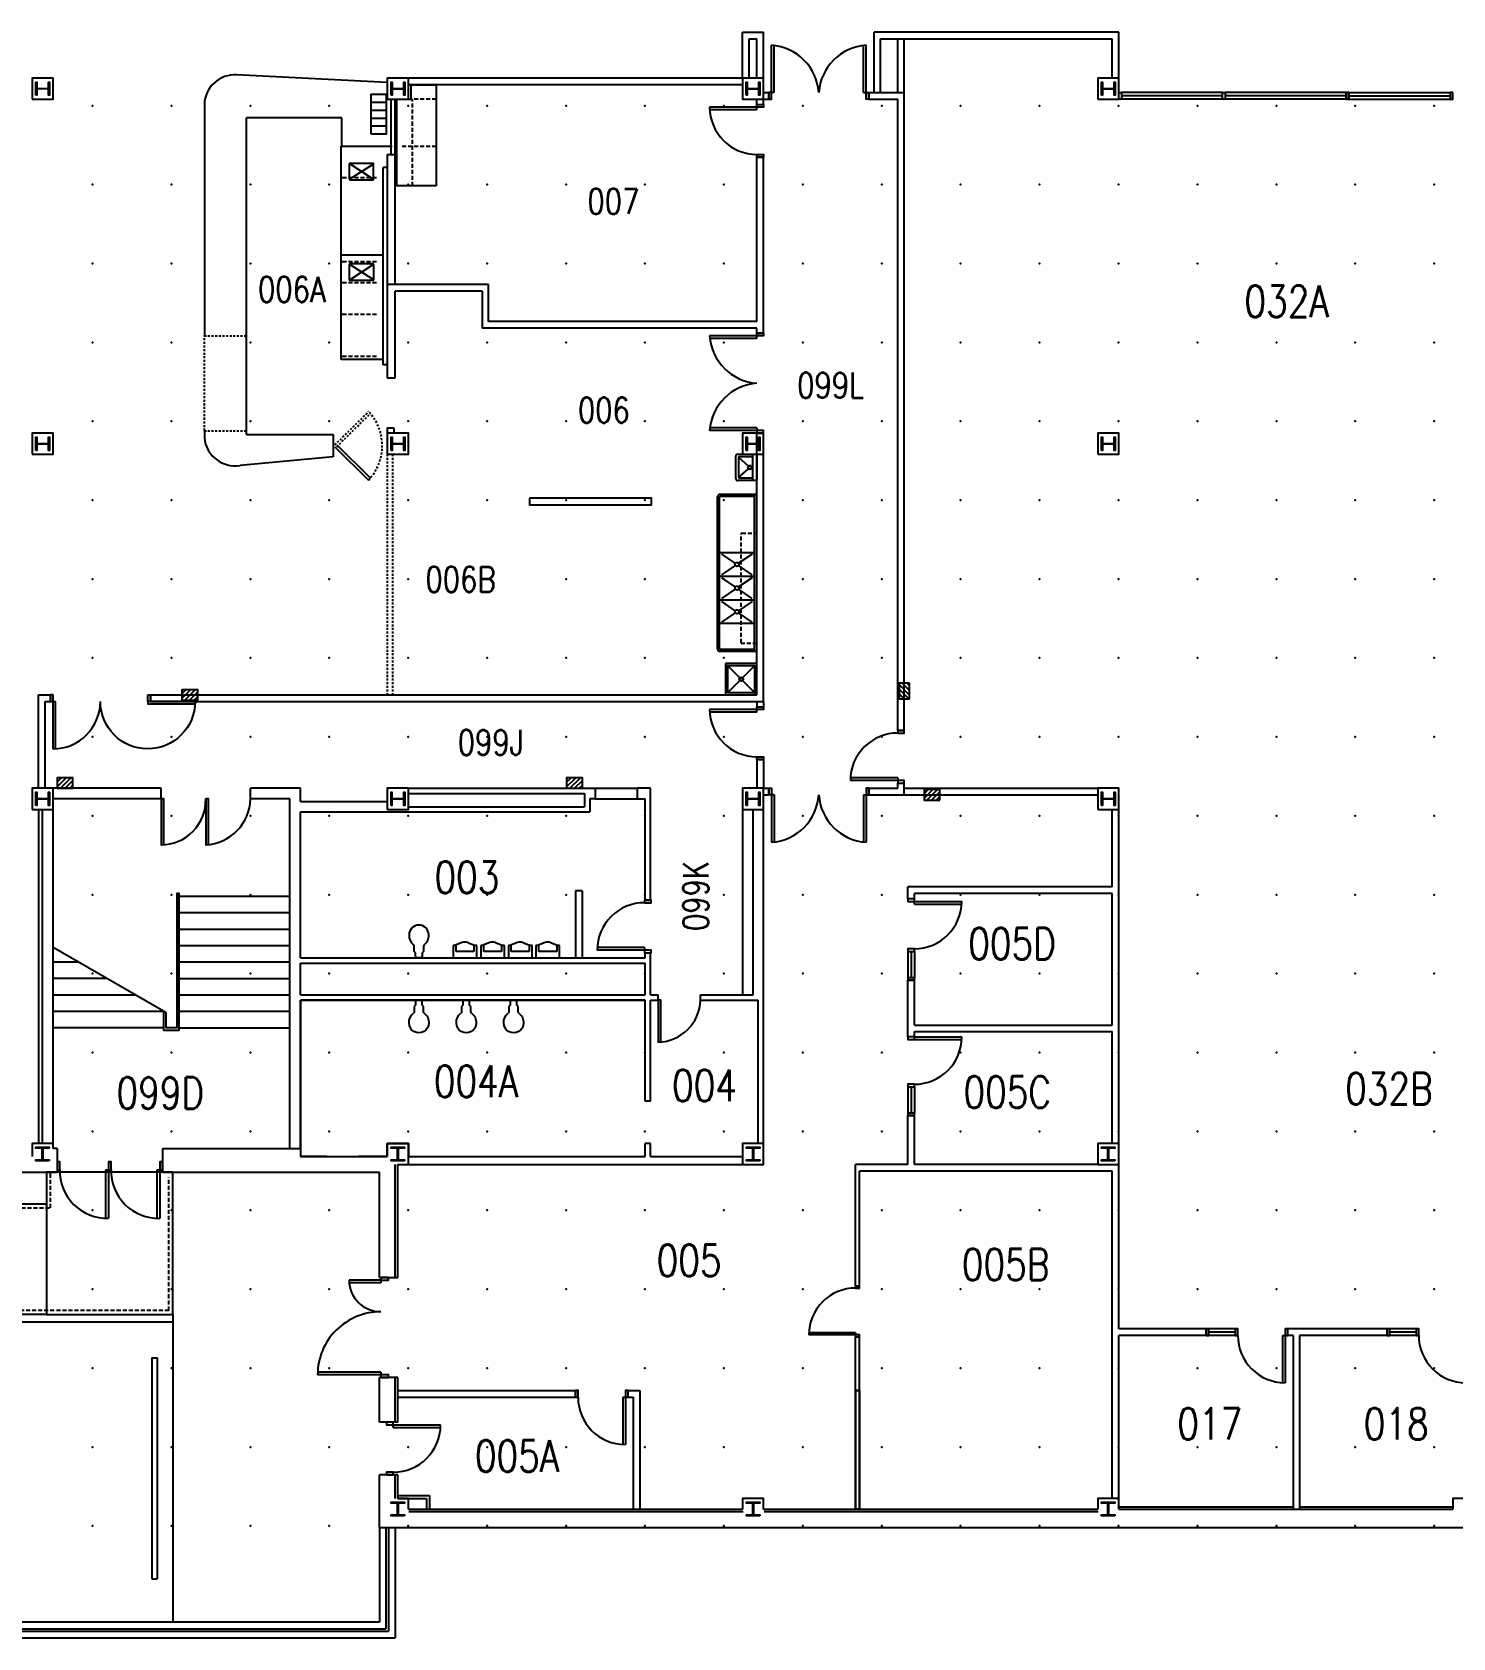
# Model space of a CAD drawing. Header units: millimetres. Extents: x 15 to 310, y 29 to 228.
# Drawn here: x 62.4 to 150.7, y 29 to 128.9 of the extents above; entities that cross this region are included whole.
import ezdxf

# ---------------------------------------------------------------- set-up
doc = ezdxf.new("R2010")
doc.units = ezdxf.units.MM
for name, pattern in [('DASHED2', [0.375, 0.25, -0.125]), ('HIDDEN', [0.375, 0.25, -0.125]), ('Hidden2', [0.1875, 0.125, -0.0625]), ('x-floor0$0$DASHED2', [0.375, 0.25, -0.125])]:
    doc.linetypes.add(name, pattern=pattern)
for name, color, linetype in [('A-DOOR', 2, 'Continuous'), ('A-FLOR-IDEN', 202, 'Continuous'), ('A-FLOR-OVHD', 7, 'Hidden2'), ('A-FLOR-STRS', 1, 'Continuous'), ('A-FLOR-SYMB', 1, 'Continuous'), ('A-GLAZ', 5, 'Continuous'), ('A-WALL', 7, 'Continuous'), ('L-WALK', 3, 'Continuous')]:
    doc.layers.add(name, color=color, linetype=linetype)
doc.styles.add('RomanS', font='romans.shx', dxfattribs={"width": 0.8})

# ---------------------------------------------------------------- blocks, each defined once
blk = doc.blocks.new('x-floor0$0$TOILET')
at = {"color": 0, "linetype": 'ByBlock'}
for p, q in [((-3.5, 5), (-3.5, 9)), ((-2.5, 4), (-3.5, 5)), ((-2.5, 1), (-2.5, 4)), ((-1.5, 0), (-2.5, 1)), ((1.5, 0), (-1.5, 0)), ((2.5, 1), (1.5, 0)), ((3.5, 5), (2.5, 4)), ((2.5, 4), (2.5, 1)), ((3.5, 9), (3.5, 5))]:
    blk.add_line(p, q, dxfattribs=at)
for centre, radius, start, end in [((-0.811718, 16.750209), 8.289629, 84.380613, 84.380613), ((0, 17.5), 7.5, 0, 180), ((1.579549, 17.170456), 9.085528, 177.921353, 232.112434), ((-0.811718, 16.750209), 8.289629, 305.482222, 5.189457), ((-4.75, 9), 1.25, 0, 53.130102), ((4.75, 9), 1.25, 126.869898, 180)]:
    blk.add_arc(centre, radius, start, end, dxfattribs=at)
blk = doc.blocks.new('*U5')
blk.add_point((0, 0))
blk = doc.blocks.new('*U6')
at = {"color": 0, "linetype": 'ByBlock', "lineweight": -2, "transparency": 16777216}
for p in [(44.154, 88.308), (49.06, 88.308), (53.966, 88.308), (58.872, 88.308), (63.778, 88.308), (68.684, 88.308), (73.59, 88.308), (78.496, 88.308), (83.402, 88.308), (88.308, 88.308), (93.214, 88.308), (98.12, 88.308), (103.026, 88.308), (107.932, 88.308), (112.838, 88.308), (117.744, 88.308), (122.65, 88.308), (127.556, 88.308), (44.154, 83.402), (49.06, 83.402), (53.966, 83.402), (58.872, 83.402), (63.778, 83.402), (68.684, 83.402), (73.59, 83.402), (78.496, 83.402), (83.402, 83.402), (88.308, 83.402), (93.214, 83.402), (98.12, 83.402), (103.026, 83.402), (107.932, 83.402), (112.838, 83.402), (117.744, 83.402), (122.65, 83.402), (127.556, 83.402), (44.154, 78.496), (49.06, 78.496), (53.966, 78.496), (58.872, 78.496), (63.778, 78.496), (68.684, 78.496), (73.59, 78.496), (78.496, 78.496), (83.402, 78.496), (88.308, 78.496), (93.214, 78.496), (98.12, 78.496), (103.026, 78.496), (107.932, 78.496), (112.838, 78.496), (117.744, 78.496), (122.65, 78.496), (127.556, 78.496), (44.154, 73.59), (49.06, 73.59), (53.966, 73.59), (58.872, 73.59), (63.778, 73.59), (68.684, 73.59), (73.59, 73.59), (78.496, 73.59), (83.402, 73.59), (88.308, 73.59), (93.214, 73.59), (98.12, 73.59), (103.026, 73.59), (107.932, 73.59), (112.838, 73.59), (117.744, 73.59), (122.65, 73.59), (127.556, 73.59), (44.154, 68.684), (49.06, 68.684), (53.966, 68.684), (58.872, 68.684), (63.778, 68.684), (68.684, 68.684), (73.59, 68.684), (78.496, 68.684), (83.402, 68.684), (88.308, 68.684), (93.214, 68.684), (98.12, 68.684), (103.026, 68.684), (107.932, 68.684), (112.838, 68.684), (117.744, 68.684), (122.65, 68.684), (127.556, 68.684), (44.154, 63.778), (49.06, 63.778), (53.966, 63.778), (58.872, 63.778), (63.778, 63.778), (68.684, 63.778), (73.59, 63.778), (78.496, 63.778), (83.402, 63.778), (88.308, 63.778), (93.214, 63.778), (98.12, 63.778), (103.026, 63.778), (107.932, 63.778), (112.838, 63.778), (117.744, 63.778), (122.65, 63.778), (127.556, 63.778), (44.154, 58.872), (49.06, 58.872), (53.966, 58.872), (58.872, 58.872), (63.778, 58.872), (68.684, 58.872), (73.59, 58.872), (78.496, 58.872), (83.402, 58.872), (88.308, 58.872), (93.214, 58.872), (98.12, 58.872), (103.026, 58.872), (107.932, 58.872), (112.838, 58.872), (117.744, 58.872), (122.65, 58.872), (127.556, 58.872), (44.154, 53.966), (49.06, 53.966), (53.966, 53.966), (58.872, 53.966), (63.778, 53.966), (68.684, 53.966), (73.59, 53.966), (78.496, 53.966), (83.402, 53.966), (88.308, 53.966), (93.214, 53.966), (98.12, 53.966), (103.026, 53.966), (107.932, 53.966), (112.838, 53.966), (117.744, 53.966), (122.65, 53.966), (127.556, 53.966), (44.154, 49.06), (49.06, 49.06), (53.966, 49.06), (58.872, 49.06), (63.778, 49.06), (68.684, 49.06), (73.59, 49.06), (78.496, 49.06), (83.402, 49.06), (88.308, 49.06), (93.214, 49.06), (98.12, 49.06), (103.026, 49.06), (107.932, 49.06), (112.838, 49.06), (117.744, 49.06), (122.65, 49.06), (127.556, 49.06), (44.154, 44.154), (49.06, 44.154), (53.966, 44.154), (58.872, 44.154), (63.778, 44.154), (68.684, 44.154), (73.59, 44.154), (78.496, 44.154), (83.402, 44.154), (88.308, 44.154), (93.214, 44.154), (98.12, 44.154), (103.026, 44.154), (107.932, 44.154), (112.838, 44.154), (117.744, 44.154), (122.65, 44.154), (127.556, 44.154), (44.154, 39.248), (49.06, 39.248), (53.966, 39.248), (58.872, 39.248), (63.778, 39.248), (68.684, 39.248), (73.59, 39.248), (78.496, 39.248), (83.402, 39.248), (88.308, 39.248), (93.214, 39.248), (98.12, 39.248), (103.026, 39.248), (107.932, 39.248), (112.838, 39.248), (117.744, 39.248), (122.65, 39.248), (127.556, 39.248), (44.154, 34.342), (49.06, 34.342), (53.966, 34.342), (58.872, 34.342), (63.778, 34.342), (68.684, 34.342), (73.59, 34.342), (78.496, 34.342), (83.402, 34.342), (88.308, 34.342), (93.214, 34.342), (98.12, 34.342), (103.026, 34.342), (107.932, 34.342), (112.838, 34.342), (117.744, 34.342), (122.65, 34.342), (127.556, 34.342), (44.154, 29.436), (49.06, 29.436), (53.966, 29.436), (58.872, 29.436), (63.778, 29.436), (68.684, 29.436), (73.59, 29.436), (78.496, 29.436), (83.402, 29.436), (88.308, 29.436), (93.214, 29.436), (98.12, 29.436), (103.026, 29.436), (107.932, 29.436), (112.838, 29.436), (117.744, 29.436), (122.65, 29.436), (127.556, 29.436), (44.154, 24.53), (49.06, 24.53), (53.966, 24.53), (58.872, 24.53), (63.778, 24.53), (68.684, 24.53), (73.59, 24.53), (78.496, 24.53), (83.402, 24.53), (88.308, 24.53), (93.214, 24.53), (98.12, 24.53), (103.026, 24.53), (107.932, 24.53), (112.838, 24.53), (117.744, 24.53), (122.65, 24.53), (127.556, 24.53), (44.154, 19.624), (49.06, 19.624), (53.966, 19.624), (58.872, 19.624), (63.778, 19.624), (68.684, 19.624), (73.59, 19.624), (78.496, 19.624), (83.402, 19.624), (88.308, 19.624), (93.214, 19.624), (98.12, 19.624), (103.026, 19.624), (107.932, 19.624), (112.838, 19.624), (117.744, 19.624), (122.65, 19.624), (127.556, 19.624), (44.154, 14.718), (49.06, 14.718), (53.966, 14.718), (58.872, 14.718), (63.778, 14.718), (68.684, 14.718), (73.59, 14.718), (78.496, 14.718), (83.402, 14.718), (88.308, 14.718), (93.214, 14.718), (98.12, 14.718), (103.026, 14.718), (107.932, 14.718), (112.838, 14.718), (117.744, 14.718), (122.65, 14.718), (127.556, 14.718), (44.154, 9.812), (49.06, 9.812), (53.966, 9.812), (58.872, 9.812), (63.778, 9.812), (68.684, 9.812), (73.59, 9.812), (78.496, 9.812), (83.402, 9.812), (88.308, 9.812), (93.214, 9.812), (98.12, 9.812), (103.026, 9.812), (107.932, 9.812), (112.838, 9.812), (117.744, 9.812), (122.65, 9.812), (127.556, 9.812), (44.154, 4.906), (49.06, 4.906), (53.966, 4.906), (58.872, 4.906), (63.778, 4.906), (68.684, 4.906), (73.59, 4.906), (78.496, 4.906), (83.402, 4.906), (88.308, 4.906), (93.214, 4.906), (98.12, 4.906), (103.026, 4.906), (107.932, 4.906), (112.838, 4.906), (117.744, 4.906), (122.65, 4.906), (127.556, 4.906), (44.154, 0), (49.06, 0), (53.966, 0), (58.872, 0), (63.778, 0), (68.684, 0), (73.59, 0), (78.496, 0), (83.402, 0), (88.308, 0), (93.214, 0), (98.12, 0), (103.026, 0), (107.932, 0), (112.838, 0), (117.744, 0), (122.65, 0), (127.556, 0)]:
    blk.add_blockref('*U5', p, dxfattribs=at)

msp = doc.modelspace()

# ---------------------------------------------------------------- hatches: boundary and pattern name
at = {"layer": 'A-WALL'}
h = msp.add_hatch(dxfattribs=at)
h.set_pattern_fill('ANSI31', color=256, scale=1.63548, style=0)
h.set_pattern_definition([(45, (-197.06706, 63.52787), (-0.14455737, 0.14455737), [])])
h.paths.add_polyline_path([(72.706, 87.325), (72.706, 87.979), (71.725, 87.979), (71.725, 87.325)])
h = msp.add_hatch(dxfattribs=at)
h.set_pattern_fill('ANSI31', color=256, scale=1.63548, angle=-90, style=0)
h.set_pattern_definition([(315, (93.96763, 355.22608), (0.14455737, 0.14455737), [])])
h.paths.add_polyline_path([(116.956, 88.388), (116.302, 88.388), (116.302, 87.407), (116.956, 87.407)])
h = msp.add_hatch(dxfattribs=at)
h.set_pattern_fill('ANSI31', color=256, scale=1.63548, style=0)
h.set_pattern_definition([(45, (-204.8271, 69.00673), (-0.14455737, 0.14455737), [])])
h.paths.add_polyline_path([(64.946, 81.846), (64.946, 82.5), (63.965, 82.5), (63.965, 81.846)])
h = msp.add_hatch(dxfattribs=at)
h.set_pattern_fill('ANSI31', color=256, scale=1.63548, style=0)
h.set_pattern_definition([(45, (-173.15713, 69.00673), (-0.14455737, 0.14455737), [])])
h.paths.add_polyline_path([(96.616, 81.846), (96.616, 82.5), (95.635, 82.5), (95.635, 81.846)])
h = msp.add_hatch(dxfattribs=at)
h.set_pattern_fill('ANSI31', color=256, scale=1.63548, style=0)
h.set_pattern_definition([(45, (-150.9363, 69.7427), (-0.14455737, 0.14455737), [])])
h.paths.add_polyline_path([(118.837, 81.11), (118.837, 81.764), (117.855, 81.764), (117.855, 81.11)])

# ---------------------------------------------------------------- linework, layer by layer
at = {"layer": 'A-DOOR'}
for p, q in [((108.369, 125.104), (108.369, 128.047)), ((108.533, 125.104), (108.533, 128.047)), ((114.094, 125.104), (114.094, 128.047)), ((114.257, 125.104), (114.257, 128.047)), ((108.533, 125.104), (108.369, 125.104)), ((114.094, 125.104), (114.257, 125.104)), ((107.47, 124.205), (104.527, 124.205)), ((107.47, 124.205), (104.527, 124.205)), ((107.47, 124.041), (104.527, 124.041)), ((107.47, 124.041), (104.527, 124.041)), ((107.47, 124.041), (107.47, 124.205)), ((107.47, 124.041), (107.47, 124.205)), ((107.47, 109.976), (104.527, 109.976)), ((107.47, 109.976), (104.527, 109.976)), ((107.47, 109.813), (107.47, 109.976)), ((107.47, 109.813), (107.47, 109.976)), ((107.47, 109.813), (104.527, 109.813)), ((107.47, 109.813), (104.527, 109.813)), ((107.47, 104.252), (104.527, 104.252)), ((107.47, 104.252), (104.527, 104.252)), ((107.47, 104.089), (104.527, 104.089)), ((107.47, 104.089), (104.527, 104.089)), ((107.47, 104.252), (107.47, 104.089)), ((107.47, 104.252), (107.47, 104.089)), ((107.47, 86.752), (104.527, 86.752)), ((107.47, 86.589), (104.527, 86.589)), ((107.47, 86.589), (107.47, 86.752)), ((116.22, 82.501), (113.278, 82.501)), ((116.22, 82.337), (113.278, 82.337)), ((116.22, 82.501), (116.22, 82.337)), ((108.37, 81.437), (108.37, 78.495)), ((108.533, 81.437), (108.37, 81.437)), ((108.533, 81.437), (108.533, 78.495)), ((114.094, 81.437), (114.094, 78.495)), ((114.094, 81.437), (114.257, 81.437)), ((114.257, 81.437), (114.257, 78.495)), ((117.253, 74.813), (120.196, 74.813)), ((117.253, 74.65), (117.253, 74.813)), ((117.253, 74.65), (120.196, 74.65)), ((100.478, 71.951), (97.535, 71.951)), ((100.478, 71.951), (100.478, 71.788)), ((100.478, 71.788), (97.535, 71.788)), ((117.257, 66.389), (120.2, 66.389)), ((117.257, 66.226), (120.2, 66.226)), ((66.991, 55.108), (66.991, 58.133)), ((66.991, 58.133), (67.155, 58.133)), ((67.155, 58.133), (67.155, 55.108)), ((70.181, 58.133), (70.344, 58.133)), ((70.181, 55.107), (70.181, 58.133)), ((70.181, 58.133), (70.344, 58.133)), ((70.344, 58.133), (70.344, 55.107)), ((84.083, 51.263), (82.121, 51.263)), ((84.083, 51.099), (82.121, 51.099)), ((84.083, 51.263), (84.083, 51.099)), ((113.603, 47.988), (110.699, 47.988)), ((113.603, 47.988), (113.603, 47.867)), ((113.603, 47.867), (110.699, 47.867)), ((140.138, 47.828), (140.138, 44.885)), ((140.138, 47.828), (140.302, 47.828)), ((140.302, 47.828), (140.302, 44.885)), ((84.083, 45.538), (80.159, 45.538)), ((84.083, 45.375), (80.159, 45.375)), ((84.083, 45.538), (84.083, 45.375)), ((99.129, 43.985), (99.129, 41.042)), ((99.129, 43.985), (99.292, 43.985)), ((99.292, 43.985), (99.292, 41.042)), ((84.859, 42.268), (87.802, 42.267)), ((84.859, 42.104), (84.859, 42.268)), ((84.859, 42.104), (87.802, 42.104))]:
    msp.add_line(p, q, dxfattribs=at)
for points in [[(108.369, 125.104), (108.206, 125.104), (108.206, 124.696), (108.369, 124.696)], [(114.257, 125.104), (114.421, 125.104), (114.421, 124.696), (114.257, 124.696)], [(107.47, 124.205), (107.47, 124.369), (107.879, 124.369), (107.879, 124.205)], [(107.47, 124.205), (107.47, 124.369), (107.879, 124.369), (107.879, 124.205)], [(107.47, 121.098), (107.47, 121.261), (107.879, 121.261), (107.879, 121.098)], [(107.47, 121.098), (107.47, 121.261), (107.879, 121.261), (107.879, 121.098)], [(107.47, 109.976), (107.47, 110.14), (107.879, 110.14), (107.879, 109.976)], [(107.47, 109.976), (107.47, 110.14), (107.879, 110.14), (107.879, 109.976)], [(107.47, 104.089), (107.47, 103.925), (107.879, 103.925), (107.879, 104.089)], [(107.47, 104.089), (107.47, 103.925), (107.879, 103.925), (107.879, 104.089)], [(107.47, 86.752), (107.47, 86.916), (107.879, 86.916), (107.879, 86.752)], [(116.22, 85.444), (116.22, 85.281), (116.629, 85.281), (116.629, 85.444)], [(107.47, 83.645), (107.47, 83.809), (107.879, 83.809), (107.879, 83.645)], [(116.22, 82.337), (116.22, 82.174), (116.629, 82.174), (116.629, 82.337)], [(108.37, 81.437), (108.206, 81.437), (108.206, 81.846), (108.37, 81.846)], [(114.257, 81.437), (114.421, 81.437), (114.421, 81.846), (114.257, 81.846)], [(100.478, 74.895), (100.478, 74.732), (100.887, 74.732), (100.887, 74.895)], [(117.253, 74.813), (117.253, 74.977), (116.844, 74.977), (116.844, 74.813)], [(100.478, 71.788), (100.478, 71.624), (100.887, 71.624), (100.887, 71.788)], [(117.253, 71.706), (117.253, 71.87), (116.844, 71.87), (116.844, 71.706)], [(117.257, 66.226), (117.257, 66.389), (116.848, 66.389), (116.848, 66.226)], [(117.257, 63.291), (117.257, 63.455), (116.848, 63.455), (116.848, 63.291)], [(117.257, 63.291), (117.257, 63.455), (116.848, 63.455), (116.848, 63.291)], [(63.966, 58.133), (64.129, 58.133), (64.129, 58.624), (63.966, 58.624)], [(67.155, 58.133), (67.319, 58.133), (67.319, 58.624), (67.155, 58.624)], [(70.344, 58.133), (70.508, 58.133), (70.508, 58.623), (70.344, 58.623)], [(84.083, 51.426), (84.083, 51.263), (84.574, 51.263), (84.574, 51.426)], [(113.603, 50.893), (113.603, 50.772), (113.848, 50.772), (113.848, 50.893)], [(137.194, 47.828), (137.358, 47.828), (137.358, 48.237), (137.194, 48.237)], [(140.302, 47.828), (140.465, 47.828), (140.465, 48.237), (140.302, 48.237)], [(148.438, 47.828), (148.602, 47.828), (148.602, 48.237), (148.438, 48.237)], [(113.603, 47.867), (113.603, 47.746), (113.848, 47.746), (113.848, 47.867)], [(84.083, 45.375), (84.083, 45.211), (84.574, 45.211), (84.574, 45.375)], [(96.185, 43.985), (96.348, 43.985), (96.348, 44.394), (96.185, 44.394)], [(99.292, 43.985), (99.456, 43.985), (99.456, 44.394), (99.292, 44.394)], [(84.859, 42.268), (84.859, 42.431), (84.45, 42.431), (84.45, 42.268)], [(84.859, 39.16), (84.859, 39.324), (84.45, 39.324), (84.45, 39.16)]]:
    msp.add_lwpolyline(points, close=True, dxfattribs=at)
at = {"layer": 'A-DOOR', "lineweight": -3}
for points in [[(63.711, 87.652), (63.547, 87.652), (63.547, 87.243), (63.711, 87.243)], [(63.711, 87.243), (63.854, 87.243), (63.854, 84.299), (63.711, 84.299)], [(69.599, 87.652), (69.762, 87.652), (69.762, 87.243), (69.599, 87.243)], [(69.599, 87.243), (69.599, 87.1), (72.542, 87.1), (72.542, 87.243)]]:
    msp.add_lwpolyline(points, close=True, dxfattribs=at)
at = {"layer": 'A-DOOR'}
for points in [[(70.59, 78.33), (70.59, 81.192), (70.426, 81.192), (70.426, 78.33, 0.420524), (73.206, 81.192, 0.4143)], [(73.37, 78.33), (73.37, 81.192), (73.206, 81.192), (73.206, 78.33, 0.392251), (75.987, 81.192, 0.4143)], [(101.5, 66.064), (101.5, 68.68), (101.337, 68.68), (101.337, 66.064, 0.399306), (103.953, 68.681, 0.4143)]]:
    msp.add_lwpolyline(points, format="xyb", dxfattribs=at)
for centre, radius, start, end in [((108.154, 124.889), 3.166, 3.89472, 86.1048), ((114.472, 124.889), 3.166, 93.89472, 176.1048), ((107.47, 124.205), 2.944, 179.99976, 269.99976), ((107.47, 124.205), 2.944, 179.99976, 269.99976), ((107.685, 110.191), 3.166, 183.89472, 266.1048), ((107.685, 110.191), 3.166, 183.89472, 266.1048), ((107.685, 103.873), 3.166, 93.89472, 176.1048), ((107.685, 103.873), 3.166, 93.89472, 176.1048), ((107.47, 86.752), 2.944, 179.99976, 269.99976), ((116.22, 82.337), 2.944, 89.99976, 179.99976), ((108.155, 81.652), 3.166, 273.89472, 356.1048), ((114.472, 81.652), 3.166, 183.89472, 266.1048), ((100.478, 71.788), 2.944, 89.99976, 179.99976), ((117.253, 74.813), 2.944, 269.99976, 359.99976), ((117.257, 66.389), 2.944, 269.99976, 359.99976), ((67.085, 58.064), 2.957, 178.64681, 271.35271), ((70.274, 58.063), 2.957, 178.64681, 271.35271), ((84.083, 51.263), 1.963, 179.99976, 269.99976), ((113.603, 47.867), 2.905, 89.99976, 179.99976), ((84.083, 45.375), 3.925, 89.99976, 179.99976), ((140.302, 47.828), 2.944, 179.99976, 269.99976), ((151.546, 47.828), 2.944, 179.99976, 269.99976), ((99.292, 43.985), 2.944, 179.99976, 269.99976), ((84.859, 42.268), 2.944, 269.99976, 359.99976)]:
    msp.add_arc(centre, radius, start, end, dxfattribs=at)
at = {"layer": 'A-DOOR', "lineweight": -3}
msp.add_arc((63.711, 87.243), 2.944, 269.99976, 359.99976, dxfattribs=at)
at = {"layer": 'A-DOOR', "lineweight": -3, "extrusion": (0, 0, -1)}
msp.add_arc((-69.599, 87.243), 2.944, 180.00024, 0.00024, dxfattribs=at)
at = {"layer": 'A-FLOR-OVHD'}
for p, q in [((84.491, 102.617), (84.491, 87.652)), ((84.818, 102.617), (84.818, 87.652))]:
    msp.add_line(p, q, dxfattribs=at)
at = {"layer": 'A-FLOR-STRS'}
msp.add_lwpolyline([(70.75, 67.891), (70.586, 67.985), (70.586, 66.8), (71.562, 66.8), (71.562, 75.304), (71.399, 75.304), (71.399, 66.963), (70.75, 66.963)], close=True, dxfattribs=at)
for points in [[(71.562, 75.141), (78.428, 75.141)], [(71.562, 74.119), (78.44, 74.119)], [(71.562, 73.096), (78.428, 73.096)], [(70.586, 67.985), (63.72, 71.949)], [(71.562, 72.074), (78.428, 72.074)], [(63.72, 71.052), (65.275, 71.052)], [(71.562, 71.052), (78.428, 71.052)], [(67.045, 70.03), (63.72, 70.03)], [(71.562, 70.03), (78.428, 70.03)], [(63.72, 69.008), (68.816, 69.008)], [(71.562, 69.008), (78.428, 69.008)], [(63.72, 67.986), (70.586, 67.985)], [(71.562, 67.985), (78.428, 67.985)], [(70.586, 66.963), (63.72, 66.963)], [(71.562, 66.963), (78.428, 66.963)]]:
    msp.add_lwpolyline(points, dxfattribs=at)
at = {"layer": 'A-FLOR-SYMB'}
for p, q in [((84.491, 125.738), (75.12, 126.205)), ((73.118, 124.386), (73.118, 109.972)), ((83.458, 124.501), (84.439, 124.501)), ((83.458, 124.01), (84.439, 124.01)), ((75.734, 103.839), (75.735, 123.537)), ((81.66, 123.537), (75.735, 123.537)), ((81.66, 121.772), (81.66, 123.537)), ((83.458, 123.52), (84.439, 123.52)), ((83.458, 123.029), (84.439, 123.029)), ((81.619, 108.504), (81.619, 121.772)), ((81.619, 121.772), (84.788, 121.772)), ((82.121, 120.658), (82.121, 119.721)), ((82.148, 119.713), (83.602, 120.665)), ((83.602, 119.72), (82.155, 120.672)), ((83.594, 120.698), (82.162, 120.698)), ((83.635, 119.721), (83.635, 120.658)), ((82.162, 119.68), (83.594, 119.68)), ((84.236, 114.996), (81.619, 114.996)), ((82.129, 114.411), (82.129, 113.474)), ((82.156, 113.467), (83.61, 114.419)), ((83.61, 113.474), (82.163, 114.425)), ((83.603, 114.452), (82.17, 114.452)), ((83.644, 113.474), (83.644, 114.411)), ((82.17, 113.433), (83.603, 113.433)), ((84.236, 108.504), (81.619, 108.504)), ((73.118, 104.783), (73.118, 104.902)), ((73.118, 104.084), (73.118, 103.878)), ((75.734, 103.839), (81.128, 103.839)), ((81.128, 103.839), (81.128, 102.448)), ((81.234, 103.085), (83.33, 101.016)), ((81.349, 103.202), (83.443, 101.134)), ((81.128, 102.448), (75.335, 101.926)), ((105.016, 90.519), (105.017, 99.965)), ((105.139, 90.539), (105.139, 99.944)), ((105.18, 100.128), (107.47, 100.128)), ((105.2, 100.006), (107.306, 100.006)), ((107.306, 90.355), (107.306, 100.128)), ((107.47, 90.355), (107.47, 100.128)), ((105.139, 96.503), (107.306, 96.503)), ((106.121, 95.836), (105.278, 96.409)), ((107.167, 96.409), (106.324, 95.836)), ((105.139, 95.031), (107.306, 95.031)), ((106.121, 95.698), (105.273, 95.122)), ((106.121, 94.364), (105.278, 94.937)), ((107.167, 95.125), (106.324, 95.698)), ((107.167, 94.937), (106.324, 94.364)), ((106.121, 94.226), (105.273, 93.65)), ((107.167, 93.653), (106.324, 94.226)), ((105.139, 93.559), (107.306, 93.559)), ((106.121, 92.892), (105.278, 93.465)), ((107.167, 93.465), (106.324, 92.892)), ((107.306, 92.087), (105.139, 92.087)), ((106.121, 92.754), (105.273, 92.178)), ((107.167, 92.181), (106.324, 92.754)), ((107.47, 90.355), (105.18, 90.355)), ((107.306, 90.478), (105.2, 90.478)), ((88.764, 72.082), (88.58, 72.082)), ((88.58, 72.082), (88.58, 71.297)), ((89.142, 72.25), (88.672, 72.082)), ((88.764, 71.704), (88.764, 72.082)), ((89.489, 72.25), (89.96, 72.082)), ((90.052, 72.082), (89.868, 72.082)), ((89.868, 72.082), (89.868, 71.704)), ((90.052, 71.297), (90.052, 72.082)), ((90.481, 72.082), (90.297, 72.082)), ((90.297, 72.082), (90.297, 71.297)), ((90.859, 72.25), (90.389, 72.082)), ((90.481, 71.704), (90.481, 72.082)), ((91.207, 72.25), (91.677, 72.082)), ((91.769, 72.082), (91.585, 72.082)), ((91.585, 72.082), (91.585, 71.704)), ((91.769, 71.297), (91.769, 72.082)), ((92.198, 72.082), (92.014, 72.082)), ((92.014, 72.082), (92.014, 71.297)), ((92.577, 72.25), (92.106, 72.082)), ((92.198, 71.704), (92.198, 72.082)), ((92.924, 72.25), (93.394, 72.082)), ((93.486, 72.082), (93.302, 72.082)), ((93.302, 72.082), (93.302, 71.704)), ((93.486, 71.297), (93.486, 72.082)), ((93.916, 72.082), (93.732, 72.082)), ((93.732, 72.082), (93.732, 71.297)), ((94.294, 72.25), (93.824, 72.082)), ((93.916, 71.704), (93.916, 72.082)), ((94.641, 72.25), (95.112, 72.082)), ((95.204, 72.082), (95.02, 72.082)), ((95.02, 72.082), (95.02, 71.704)), ((95.204, 71.297), (95.204, 72.082)), ((88.58, 71.297), (90.052, 71.297)), ((89.868, 71.704), (88.764, 71.704)), ((90.297, 71.297), (91.769, 71.297)), ((91.585, 71.704), (90.481, 71.704)), ((92.014, 71.297), (93.486, 71.297)), ((93.302, 71.704), (92.198, 71.704)), ((93.732, 71.297), (95.204, 71.297)), ((95.02, 71.704), (93.916, 71.704))]:
    msp.add_line(p, q, dxfattribs=at)
at = {"layer": 'A-FLOR-SYMB', "linetype": 'DASHED2'}
for p, q in [((87.537, 124.696), (85.984, 124.696)), ((86.065, 119.299), (86.065, 124.696)), ((87.537, 121.752), (85.338, 121.752)), ((83.819, 119.81), (81.619, 119.81)), ((83.819, 114.576), (81.619, 114.576)), ((83.819, 113.268), (81.619, 113.268)), ((83.819, 111.305), (81.619, 111.305)), ((83.819, 108.688), (81.619, 108.688))]:
    msp.add_line(p, q, dxfattribs=at)
at = {"layer": 'A-FLOR-SYMB', "linetype": 'Hidden2'}
for p, q in [((73.118, 104.084), (73.118, 109.972)), ((73.118, 109.972), (75.734, 109.972)), ((81.234, 103.202), (83.33, 105.271)), ((81.349, 103.085), (83.443, 105.153)), ((73.118, 104.084), (75.734, 104.084))]:
    msp.add_line(p, q, dxfattribs=at)
at = {"layer": 'A-FLOR-SYMB', "linetype": 'Continuous'}
for p, q in [((106.149, 101.104), (106.149, 102.494)), ((106.272, 102.617), (107.457, 102.617)), ((106.313, 102.392), (106.313, 101.206)), ((106.33, 102.435), (106.946, 101.884)), ((107.151, 102.453), (106.374, 102.453)), ((107.212, 100.981), (107.212, 102.617)), ((107.457, 102.617), (107.457, 100.981)), ((107.457, 100.981), (106.272, 100.981)), ((106.33, 101.163), (106.948, 101.706)), ((106.374, 101.145), (107.151, 101.145)), ((107.47, 89.615), (105.507, 89.615)), ((105.507, 89.615), (105.507, 87.652)), ((105.507, 89.492), (107.347, 89.492)), ((105.63, 89.492), (106.402, 88.72)), ((105.63, 89.492), (105.63, 87.775)), ((106.575, 88.72), (107.347, 89.492)), ((107.347, 87.652), (107.347, 89.492)), ((107.47, 87.652), (107.47, 89.615)), ((105.63, 87.775), (106.402, 88.547)), ((106.575, 88.547), (107.347, 87.775)), ((105.507, 87.652), (107.47, 87.652)), ((107.347, 87.775), (105.63, 87.775))]:
    msp.add_line(p, q, dxfattribs=at)
at = {"layer": 'A-FLOR-SYMB', "linetype": 'HIDDEN'}
for p, q in [((106.488, 90.887), (106.488, 97.674)), ((106.529, 97.715), (107.47, 97.715)), ((107.47, 90.846), (106.529, 90.846))]:
    msp.add_line(p, q, dxfattribs=at)
at = {"layer": 'A-FLOR-SYMB'}
for points in [[(83.458, 122.539), (84.439, 122.539), (84.439, 124.992), (83.458, 124.992)], [(87.537, 119.299), (85.084, 119.299), (85.084, 124.696), (85.984, 124.696), (85.984, 125.595), (87.537, 125.595)]]:
    msp.add_lwpolyline(points, close=True, dxfattribs=at)
at = {"layer": 'A-FLOR-SYMB', "linetype": 'Continuous'}
for centre, radius in [((107.031, 101.796), 0.123), ((107.031, 101.796), 0.102), ((106.488, 88.633), 0.123), ((106.488, 88.633), 0.102)]:
    msp.add_circle(centre, radius, dxfattribs=at)
at = {"layer": 'A-FLOR-SYMB'}
for centre in [(106.223, 95.767), (106.223, 94.295), (106.223, 92.823)]:
    msp.add_circle(centre, 0.123, dxfattribs=at)
for centre, radius, start, end in [((75.016, 124.308), 1.9, 86.87065, 177.62771), ((82.162, 120.658), 0.0409, 89.99976, 179.99976), ((83.594, 120.658), 0.0409, 359.99976, 89.99976), ((82.162, 119.721), 0.0409, 179.99976, 269.99976), ((83.594, 119.721), 0.0409, 269.99976, 359.99976), ((82.17, 114.411), 0.0409, 89.99976, 179.99976), ((83.603, 114.411), 0.0409, 359.99976, 89.99976), ((82.17, 113.474), 0.0409, 179.99976, 269.99976), ((83.603, 113.474), 0.0409, 269.99976, 359.99976), ((75.016, 103.799), 1.9, 177.62771, 279.67689), ((105.18, 99.965), 0.164, 89.99976, 179.99976), ((105.2, 99.944), 0.0613, 89.99976, 179.99976), ((105.18, 90.519), 0.164, 179.99976, 269.99976), ((105.2, 90.539), 0.0613, 179.99976, 269.99976), ((89.316, 71.745), 0.534, 71.01, 108.98952), ((91.033, 71.745), 0.534, 71.01, 108.98952), ((92.75, 71.745), 0.534, 71.01, 108.98952), ((94.468, 71.745), 0.534, 71.01, 108.98952)]:
    msp.add_arc(centre, radius, start, end, dxfattribs=at)
at = {"layer": 'A-FLOR-SYMB', "linetype": 'Hidden2'}
msp.add_arc((81.088, 103.143), 3.091, 316.50078, 43.49875, dxfattribs=at)
at = {"layer": 'A-FLOR-SYMB', "linetype": 'Continuous'}
for centre, radius, start, end in [((106.272, 102.494), 0.123, 89.99976, 179.99976), ((106.374, 102.392), 0.0613, 89.99976, 179.99976), ((107.151, 102.392), 0.0613, 359.99976, 89.99976), ((106.272, 101.104), 0.123, 179.99976, 269.99976), ((106.374, 101.206), 0.0613, 179.99976, 269.99976), ((107.151, 101.206), 0.0613, 269.99976, 359.99976)]:
    msp.add_arc(centre, radius, start, end, dxfattribs=at)
at = {"layer": 'A-FLOR-SYMB', "linetype": 'HIDDEN'}
for centre, start, end in [((106.529, 97.674), 89.99976, 179.99976), ((106.529, 90.887), 179.99976, 269.99976)]:
    msp.add_arc(centre, 0.0409, start, end, dxfattribs=at)
at = {"layer": 'A-GLAZ'}
for p, q in [((136.417, 125.104), (130.121, 125.104)), ((136.417, 124.9), (130.121, 124.9)), ((144.105, 125.104), (136.581, 125.104)), ((144.105, 124.9), (136.581, 124.9)), ((144.269, 125.104), (150.565, 125.104)), ((144.269, 124.9), (150.565, 124.9)), ((136.417, 124.695), (130.121, 124.696)), ((144.105, 124.695), (136.581, 124.695)), ((144.269, 124.695), (150.565, 124.695)), ((116.844, 71.706), (116.844, 70.071)), ((117.049, 71.706), (117.049, 70.071)), ((117.253, 71.706), (117.253, 70.071)), ((116.848, 63.291), (116.848, 61.656)), ((117.053, 63.291), (117.053, 61.656)), ((117.257, 63.291), (117.257, 61.656)), ((137.194, 48.237), (135.559, 48.237)), ((137.194, 48.032), (135.559, 48.032)), ((148.438, 48.237), (146.803, 48.237)), ((148.438, 48.032), (146.803, 48.032)), ((137.194, 47.828), (135.559, 47.828)), ((148.438, 47.828), (146.803, 47.828))]:
    msp.add_line(p, q, dxfattribs=at)
for points in [[(129.958, 125.104), (130.121, 125.104), (130.121, 124.696), (129.958, 124.696)], [(136.417, 125.104), (136.581, 125.104), (136.581, 124.695), (136.417, 124.695)], [(136.417, 125.104), (136.581, 125.104), (136.581, 124.695), (136.417, 124.695)], [(144.105, 125.104), (144.269, 125.104), (144.269, 124.695), (144.105, 124.695)], [(144.269, 125.104), (144.105, 125.104), (144.105, 124.695), (144.269, 124.695)], [(150.728, 125.104), (150.565, 125.104), (150.565, 124.695), (150.728, 124.695)], [(117.253, 69.907), (117.253, 70.071), (116.844, 70.071), (116.844, 69.907)], [(117.257, 61.492), (117.257, 61.656), (116.848, 61.656), (116.848, 61.492)], [(135.395, 47.828), (135.559, 47.828), (135.559, 48.237), (135.395, 48.237)], [(137.194, 47.828), (137.358, 47.828), (137.358, 48.237), (137.194, 48.237)], [(146.639, 47.828), (146.803, 47.828), (146.803, 48.237), (146.639, 48.237)], [(148.438, 47.828), (148.602, 47.828), (148.602, 48.237), (148.438, 48.237)]]:
    msp.add_lwpolyline(points, close=True, dxfattribs=at)
at = {"layer": 'A-WALL'}
for p, q in [((106.57, 126.004), (106.57, 128.866)), ((106.57, 128.866), (107.879, 128.866)), ((107.879, 126.004), (107.879, 128.866)), ((129.958, 128.866), (114.749, 128.866)), ((114.749, 125.104), (114.749, 128.866)), ((129.958, 126.004), (129.958, 128.866)), ((106.979, 128.457), (107.47, 128.457)), ((106.979, 126.004), (106.979, 128.457)), ((107.47, 126.004), (107.47, 128.457)), ((115.157, 128.457), (129.549, 128.457)), ((115.157, 125.104), (115.157, 128.457)), ((116.221, 125.104), (116.221, 128.457)), ((116.629, 125.104), (116.629, 128.457)), ((129.549, 126.004), (129.549, 128.457)), ((106.57, 126.004), (85.8, 126.004)), ((106.57, 125.595), (85.8, 125.595)), ((107.879, 125.104), (108.206, 125.104)), ((108.206, 124.696), (108.206, 125.104)), ((114.421, 125.104), (116.629, 125.104)), ((114.421, 124.696), (114.421, 125.104)), ((116.629, 85.444), (116.629, 125.104)), ((84.726, 121.261), (84.726, 124.696)), ((84.982, 113.166), (84.982, 124.696)), ((107.47, 124.369), (107.47, 124.696)), ((107.47, 124.369), (107.879, 124.369)), ((107.879, 124.696), (108.206, 124.696)), ((107.879, 124.369), (107.879, 124.696)), ((114.421, 124.696), (116.221, 124.696)), ((116.22, 85.444), (116.221, 124.696)), ((84.491, 121.261), (84.491, 107.36)), ((84.491, 121.261), (84.982, 121.261)), ((107.47, 121.098), (107.879, 121.098)), ((107.47, 110.876), (107.47, 121.098)), ((107.879, 110.14), (107.879, 121.098)), ((84.236, 108.177), (84.236, 120.443)), ((84.491, 120.443), (84.236, 120.443)), ((90.788, 113.166), (84.491, 113.166)), ((90.788, 110.876), (90.788, 113.166)), ((84.982, 107.36), (84.982, 112.757)), ((90.379, 112.757), (84.982, 112.757)), ((90.379, 112.757), (90.379, 110.467)), ((107.47, 110.876), (90.788, 110.876)), ((107.47, 110.467), (90.379, 110.467)), ((107.47, 110.14), (107.47, 110.467)), ((107.879, 110.14), (107.47, 110.14)), ((107.511, 110.14), (107.511, 110.14)), ((84.491, 108.177), (84.236, 108.177)), ((84.491, 107.36), (84.982, 107.36)), ((84.491, 104.252), (84.491, 103.925)), ((84.491, 104.252), (84.9, 104.252)), ((84.9, 104.252), (84.9, 103.925)), ((107.47, 87.652), (107.47, 103.925)), ((107.47, 103.925), (107.879, 103.925)), ((107.879, 87.243), (107.879, 103.925)), ((62.811, 87.652), (63.547, 87.652)), ((62.811, 81.846), (62.811, 87.652)), ((63.22, 87.243), (63.547, 87.243)), ((63.22, 81.846), (63.22, 87.243)), ((63.547, 87.243), (63.547, 87.652)), ((69.762, 87.652), (107.47, 87.652)), ((69.762, 87.243), (69.762, 87.652)), ((69.762, 87.243), (107.879, 87.243)), ((107.47, 87.243), (107.47, 86.916)), ((107.47, 86.916), (107.879, 86.916)), ((107.879, 87.243), (107.879, 86.916)), ((116.22, 85.444), (116.629, 85.444)), ((107.47, 83.645), (107.47, 81.846)), ((107.47, 83.645), (107.879, 83.645)), ((107.879, 83.645), (107.879, 81.846)), ((116.22, 81.846), (116.22, 82.174)), ((116.22, 82.174), (116.629, 82.174)), ((116.629, 81.437), (116.629, 82.174)), ((70.426, 81.846), (63.721, 81.846)), ((70.426, 81.192), (63.721, 81.192)), ((70.426, 81.192), (70.426, 81.846)), ((79.094, 81.846), (75.987, 81.846)), ((75.987, 81.192), (75.987, 81.846)), ((78.44, 81.192), (75.987, 81.192)), ((78.44, 59.44), (78.44, 81.192)), ((79.094, 81.028), (79.094, 81.846)), ((79.094, 81.028), (84.491, 81.028)), ((85.8, 81.846), (97.411, 81.846)), ((85.8, 81.519), (96.757, 81.519)), ((96.757, 81.519), (96.757, 80.701)), ((97.084, 81.192), (97.084, 80.374)), ((97.411, 81.192), (97.084, 81.192)), ((97.411, 81.846), (97.411, 81.192)), ((97.411, 81.846), (100.028, 81.846)), ((97.411, 81.192), (100.028, 81.192)), ((100.846, 81.846), (100.028, 81.846)), ((100.028, 81.846), (100.028, 81.192)), ((100.028, 81.192), (100.519, 81.192)), ((100.519, 74.895), (100.519, 81.192)), ((100.846, 74.895), (100.846, 81.846)), ((107.879, 81.846), (108.206, 81.846)), ((107.879, 81.437), (108.206, 81.437)), ((108.206, 81.846), (108.206, 81.437)), ((114.421, 81.846), (114.421, 81.437)), ((114.421, 81.846), (116.22, 81.846)), ((114.421, 81.437), (128.649, 81.437)), ((116.629, 81.846), (128.649, 81.846)), ((62.811, 80.538), (62.811, 59.767)), ((63.066, 59.767), (63.066, 80.538)), ((63.72, 59.767), (63.721, 80.538)), ((79.094, 80.374), (97.084, 80.374)), ((79.094, 71.297), (79.094, 80.374)), ((85.8, 80.701), (96.757, 80.701)), ((106.57, 80.538), (106.57, 69.008)), ((107.224, 69.008), (107.224, 80.538)), ((107.878, 59.767), (107.879, 80.538)), ((129.549, 75.713), (129.549, 80.538)), ((129.957, 59.767), (129.957, 80.538)), ((96.185, 75.468), (96.185, 71.297)), ((96.594, 75.468), (96.185, 75.468)), ((96.594, 75.468), (96.594, 71.297)), ((100.519, 74.895), (100.846, 74.895)), ((129.549, 75.713), (116.844, 75.713)), ((116.844, 74.977), (116.844, 75.713)), ((117.253, 74.977), (116.844, 74.977)), ((117.253, 74.977), (117.253, 75.304)), ((129.549, 67.127), (129.549, 75.304)), ((79.094, 71.297), (100.519, 71.297)), ((79.094, 71.297), (100.519, 71.297)), ((79.094, 71.297), (96.185, 71.297)), ((79.094, 69.008), (79.094, 70.97)), ((79.094, 70.97), (100.519, 70.97)), ((96.594, 71.297), (100.519, 71.297)), ((100.519, 71.297), (100.519, 71.624)), ((100.519, 71.624), (100.846, 71.624)), ((100.519, 69.008), (100.519, 70.97)), ((100.846, 69.008), (100.846, 71.624)), ((117.253, 69.907), (116.844, 69.907)), ((116.844, 66.389), (116.844, 69.907)), ((117.253, 67.127), (117.253, 69.907)), ((79.094, 69.008), (100.519, 69.008)), ((100.846, 69.008), (101.337, 69.008)), ((101.337, 68.68), (101.337, 69.008)), ((103.953, 68.68), (103.953, 69.008)), ((103.953, 69.008), (107.224, 69.008)), ((79.094, 59.44), (79.094, 68.681)), ((79.094, 68.681), (100.519, 68.68)), ((79.094, 68.681), (79.094, 58.949)), ((100.519, 68.68), (79.094, 68.681)), ((79.094, 68.681), (100.519, 68.68)), ((100.519, 62.384), (100.519, 68.68)), ((100.519, 62.384), (100.519, 68.68)), ((100.846, 68.68), (101.337, 68.68)), ((100.846, 62.384), (100.846, 68.68)), ((103.953, 68.68), (107.551, 68.68)), ((107.551, 59.767), (107.551, 68.68)), ((117.253, 67.127), (129.549, 67.127)), ((117.257, 66.389), (116.848, 66.389)), ((117.253, 66.389), (117.253, 66.718)), ((117.253, 66.718), (129.549, 66.718)), ((129.549, 59.767), (129.549, 66.718)), ((129.957, 59.767), (129.957, 63.397)), ((100.846, 62.384), (100.519, 62.384)), ((116.844, 58.459), (116.844, 61.492)), ((117.257, 61.492), (116.848, 61.492)), ((117.257, 58.459), (117.257, 61.492)), ((63.966, 59.44), (63.72, 59.44)), ((63.966, 59.44), (63.966, 57.968)), ((70.508, 59.44), (70.508, 57.968)), ((70.508, 59.44), (79.094, 59.44)), ((79.094, 59.44), (79.094, 58.949)), ((80.729, 58.949), (79.094, 58.949)), ((79.094, 58.949), (82.692, 58.949)), ((84.491, 58.949), (82.692, 58.949)), ((82.692, 58.949), (84.491, 58.949)), ((84.491, 58.949), (84.491, 59.767)), ((84.491, 59.767), (85.799, 59.767)), ((85.799, 59.767), (85.799, 58.949)), ((85.799, 58.949), (100.519, 58.949)), ((85.799, 58.949), (100.519, 58.949)), ((100.846, 59.767), (100.519, 59.767)), ((100.519, 58.949), (100.519, 59.767)), ((100.519, 58.949), (100.519, 59.767)), ((100.846, 58.949), (100.846, 59.767)), ((100.846, 58.949), (106.57, 58.949)), ((59.223, 57.968), (63.966, 57.968)), ((70.508, 57.968), (82.692, 57.968)), ((82.692, 57.968), (84, 57.968)), ((84, 51.426), (84, 57.968)), ((84.982, 51.426), (84.982, 58.459)), ((85.145, 51.426), (85.145, 58.459)), ((85.799, 58.459), (106.57, 58.459)), ((116.844, 58.459), (113.603, 58.459)), ((113.603, 58.05), (113.603, 58.459)), ((113.603, 50.893), (113.603, 58.05)), ((129.549, 58.05), (113.848, 58.05)), ((113.848, 50.893), (113.848, 58.05)), ((128.649, 58.459), (117.257, 58.459)), ((129.548, 37.688), (129.549, 58.05)), ((129.957, 48.237), (129.957, 58.459)), ((84, 51.426), (85.145, 51.426)), ((113.603, 50.893), (113.848, 50.893)), ((135.395, 48.237), (129.957, 48.237)), ((135.395, 47.828), (135.395, 48.237)), ((140.465, 47.828), (140.465, 48.237)), ((146.639, 48.237), (140.465, 48.237)), ((146.639, 47.828), (146.639, 48.237)), ((113.603, 47.746), (113.848, 47.746)), ((113.603, 44.394), (113.603, 47.746)), ((113.848, 44.394), (113.848, 47.746)), ((129.957, 37.688), (129.957, 47.828)), ((135.395, 47.828), (129.957, 47.828)), ((140.792, 47.828), (140.465, 47.828)), ((140.792, 47.828), (140.792, 37.034)), ((146.639, 47.828), (141.201, 47.828)), ((141.201, 47.828), (141.201, 37.034)), ((85.145, 45.211), (84, 45.211)), ((84, 42.431), (84, 45.211)), ((84.982, 42.431), (84.982, 45.211)), ((85.145, 42.431), (85.145, 45.211)), ((85.145, 44.394), (96.185, 44.394)), ((85.145, 43.985), (96.185, 43.985)), ((96.185, 43.985), (96.185, 44.394)), ((99.456, 44.394), (100.192, 44.394)), ((99.456, 43.985), (99.456, 44.394)), ((99.456, 43.985), (99.783, 43.985)), ((99.783, 43.985), (99.783, 37.034)), ((100.192, 44.394), (100.192, 37.034)), ((85.145, 42.431), (84, 42.431)), ((84, 35.889), (84, 39.16)), ((85.145, 39.16), (84, 39.16)), ((84.982, 37.688), (84.982, 39.16)), ((85.145, 37.688), (85.145, 39.16)), ((85.145, 37.872), (87.108, 37.872)), ((85.145, 37.688), (86.924, 37.688)), ((85.799, 37.034), (106.57, 37.034)), ((86.924, 37.688), (86.924, 37.034)), ((87.108, 37.872), (87.108, 37.034)), ((107.878, 37.034), (128.649, 37.034)), ((140.792, 37.156), (129.957, 37.156)), ((129.957, 37.034), (150.728, 37.034)), ((150.728, 37.156), (141.201, 37.156)), ((85.831, 36.874), (106.602, 36.874)), ((107.91, 36.874), (128.681, 36.873)), ((84, 35.889), (287.454, 35.888))]:
    msp.add_line(p, q, dxfattribs=at)
for points in [[(62.412, 124.696), (63.721, 124.696), (63.721, 126.004), (62.412, 126.004)], [(84.491, 124.696), (85.8, 124.696), (85.8, 126.004), (84.491, 126.004)], [(84.491, 124.696), (85.8, 124.696), (85.8, 126.004), (84.491, 126.004)], [(128.649, 124.696), (129.958, 124.696), (129.958, 126.004), (128.649, 126.004)], [(62.412, 102.617), (63.721, 102.617), (63.721, 103.925), (62.412, 103.925)], [(84.491, 102.617), (85.8, 102.617), (85.8, 103.925), (84.491, 103.925)], [(84.491, 102.617), (85.8, 102.617), (85.8, 103.925), (84.491, 103.925)], [(106.57, 102.617), (107.879, 102.617), (107.879, 103.925), (106.57, 103.925)], [(128.649, 102.617), (129.958, 102.617), (129.958, 103.925), (128.649, 103.925)], [(93.323, 99.885), (93.323, 99.477), (100.908, 99.476), (100.908, 99.885)], [(72.706, 87.325), (72.706, 87.979), (71.725, 87.979), (71.725, 87.325)], [(116.956, 88.388), (116.302, 88.388), (116.302, 87.407), (116.956, 87.407)], [(64.946, 81.846), (64.946, 82.5), (63.965, 82.5), (63.965, 81.846)], [(96.616, 81.846), (96.616, 82.5), (95.635, 82.5), (95.635, 81.846)], [(62.412, 80.538), (63.721, 80.538), (63.721, 81.846), (62.412, 81.846)], [(84.491, 80.538), (85.8, 80.538), (85.8, 81.846), (84.491, 81.846)], [(106.57, 80.538), (107.879, 80.538), (107.879, 81.846), (106.57, 81.846)], [(118.837, 81.11), (118.837, 81.764), (117.855, 81.764), (117.855, 81.11)], [(128.649, 80.538), (129.957, 80.538), (129.957, 81.846), (128.649, 81.846)], [(106.57, 58.459), (107.878, 58.459), (107.878, 59.767), (106.57, 59.767)], [(128.649, 58.459), (129.957, 58.459), (129.957, 59.767), (128.649, 59.767)]]:
    msp.add_lwpolyline(points, close=True, dxfattribs=at)
for points in [[(107.879, 126.004), (106.57, 126.004), (106.57, 124.696), (107.879, 124.696), (107.879, 126.004)], [(63.72, 59.44), (63.72, 59.767), (62.412, 59.767), (62.412, 58.949)], [(85.145, 58.459), (85.799, 58.459), (85.799, 59.767), (84.491, 59.767), (84.491, 58.949)], [(85.799, 37.034), (85.799, 37.688), (85.145, 37.688)], [(107.878, 37.034), (107.878, 37.688), (106.57, 37.688), (106.57, 37.034)], [(129.957, 37.034), (129.957, 37.688), (128.649, 37.688), (128.649, 37.034)], [(152.036, 37.034), (152.036, 37.688), (150.728, 37.688), (150.728, 37.034)]]:
    msp.add_lwpolyline(points, dxfattribs=at)
for points in [[(62.642, 124.936), (62.642, 125.764), (62.704, 125.764), (62.704, 125.422, 0.414214), (62.755, 125.37), (63.378, 125.37, 0.414214), (63.429, 125.422), (63.429, 125.764), (63.491, 125.764), (63.491, 124.936), (63.429, 124.936), (63.429, 125.278, 0.414214), (63.378, 125.33), (62.755, 125.33, 0.414214), (62.704, 125.278), (62.704, 124.936)], [(84.721, 124.936), (84.721, 125.764), (84.783, 125.764), (84.783, 125.421, 0.414214), (84.834, 125.37), (85.457, 125.37, 0.414214), (85.508, 125.421), (85.508, 125.764), (85.57, 125.764), (85.57, 124.936), (85.508, 124.936), (85.508, 125.278, 0.414214), (85.457, 125.329), (84.834, 125.329, 0.414214), (84.783, 125.278), (84.783, 124.936)], [(106.8, 124.936), (106.8, 125.764), (106.862, 125.764), (106.862, 125.421, 0.414214), (106.913, 125.37), (107.536, 125.37, 0.414214), (107.587, 125.421), (107.587, 125.764), (107.649, 125.764), (107.649, 124.936), (107.587, 124.936), (107.587, 125.278, 0.414214), (107.536, 125.329), (106.913, 125.329, 0.414214), (106.862, 125.278), (106.862, 124.936)], [(128.879, 124.936), (128.879, 125.764), (128.941, 125.764), (128.941, 125.421, 0.414214), (128.992, 125.37), (129.615, 125.37, 0.414214), (129.666, 125.421), (129.666, 125.764), (129.728, 125.764), (129.728, 124.936), (129.666, 124.936), (129.666, 125.278, 0.414214), (129.615, 125.329), (128.992, 125.329, 0.414214), (128.941, 125.278), (128.941, 124.936)], [(62.642, 102.857), (62.642, 103.685), (62.704, 103.685), (62.704, 103.343, 0.414214), (62.755, 103.291), (63.378, 103.291, 0.414214), (63.429, 103.343), (63.429, 103.685), (63.491, 103.685), (63.491, 102.857), (63.429, 102.857), (63.429, 103.199, 0.414214), (63.378, 103.251), (62.755, 103.251, 0.414214), (62.704, 103.199), (62.704, 102.857)], [(84.721, 102.857), (84.721, 103.685), (84.783, 103.685), (84.783, 103.342, 0.414214), (84.834, 103.291), (85.457, 103.291, 0.414214), (85.508, 103.342), (85.508, 103.685), (85.57, 103.685), (85.57, 102.857), (85.508, 102.857), (85.508, 103.199, 0.414214), (85.457, 103.25), (84.834, 103.25, 0.414214), (84.783, 103.199), (84.783, 102.857)], [(106.8, 102.857), (106.8, 103.685), (106.862, 103.685), (106.862, 103.342, 0.414214), (106.913, 103.291), (107.536, 103.291, 0.414214), (107.587, 103.342), (107.587, 103.685), (107.649, 103.685), (107.649, 102.857), (107.587, 102.857), (107.587, 103.199, 0.414214), (107.536, 103.25), (106.913, 103.25, 0.414214), (106.862, 103.199), (106.862, 102.857)], [(128.879, 102.857), (128.879, 103.685), (128.941, 103.685), (128.941, 103.342, 0.414214), (128.992, 103.291), (129.615, 103.291, 0.414214), (129.666, 103.342), (129.666, 103.685), (129.728, 103.685), (129.728, 102.857), (129.666, 102.857), (129.666, 103.199, 0.414214), (129.615, 103.25), (128.992, 103.25, 0.414214), (128.941, 103.199), (128.941, 102.857)], [(62.642, 80.778), (62.642, 81.606), (62.703, 81.606), (62.703, 81.264, 0.414214), (62.755, 81.212), (63.378, 81.212, 0.414214), (63.429, 81.264), (63.429, 81.606), (63.491, 81.606), (63.491, 80.778), (63.429, 80.778), (63.429, 81.12, 0.414214), (63.378, 81.172), (62.755, 81.172, 0.414214), (62.703, 81.12), (62.703, 80.778)], [(84.721, 80.778), (84.721, 81.606), (84.782, 81.606), (84.782, 81.263, 0.414214), (84.834, 81.212), (85.457, 81.212, 0.414214), (85.508, 81.263), (85.508, 81.606), (85.57, 81.606), (85.57, 80.778), (85.508, 80.778), (85.508, 81.12, 0.414214), (85.457, 81.171), (84.834, 81.171, 0.414214), (84.782, 81.12), (84.782, 80.778)], [(106.8, 80.778), (106.8, 81.606), (106.861, 81.606), (106.861, 81.263, 0.414214), (106.913, 81.212), (107.536, 81.212, 0.414214), (107.587, 81.263), (107.587, 81.606), (107.649, 81.606), (107.649, 80.778), (107.587, 80.778), (107.587, 81.12, 0.414214), (107.536, 81.171), (106.913, 81.171, 0.414214), (106.861, 81.12), (106.861, 80.778)], [(128.879, 80.778), (128.879, 81.606), (128.94, 81.606), (128.94, 81.263, 0.414214), (128.992, 81.212), (129.615, 81.212, 0.414214), (129.666, 81.263), (129.666, 81.606), (129.728, 81.606), (129.728, 80.778), (129.666, 80.778), (129.666, 81.12, 0.414214), (129.615, 81.171), (128.992, 81.171, 0.414214), (128.94, 81.12), (128.94, 80.778)], [(63.48, 58.689), (62.652, 58.689), (62.652, 58.75), (62.995, 58.75, 0.414214), (63.046, 58.801), (63.046, 59.425, 0.414214), (62.995, 59.476), (62.652, 59.476), (62.652, 59.537), (63.48, 59.537), (63.48, 59.476), (63.138, 59.476, 0.414214), (63.087, 59.425), (63.087, 58.801, 0.414214), (63.138, 58.75), (63.48, 58.75)], [(85.559, 58.689), (84.731, 58.689), (84.731, 58.75), (85.074, 58.75, 0.414214), (85.125, 58.801), (85.125, 59.425, 0.414214), (85.074, 59.476), (84.731, 59.476), (84.731, 59.537), (85.559, 59.537), (85.559, 59.476), (85.217, 59.476, 0.414214), (85.166, 59.425), (85.166, 58.801, 0.414214), (85.217, 58.75), (85.559, 58.75)], [(107.638, 58.689), (106.81, 58.689), (106.81, 58.75), (107.153, 58.75, 0.414214), (107.204, 58.801), (107.204, 59.425, 0.414214), (107.153, 59.476), (106.81, 59.476), (106.81, 59.537), (107.638, 59.537), (107.638, 59.476), (107.296, 59.476, 0.414214), (107.245, 59.425), (107.245, 58.801, 0.414214), (107.296, 58.75), (107.638, 58.75)], [(129.717, 58.689), (128.889, 58.689), (128.889, 58.75), (129.232, 58.75, 0.414214), (129.283, 58.801), (129.283, 59.425, 0.414214), (129.232, 59.476), (128.889, 59.476), (128.889, 59.537), (129.717, 59.537), (129.717, 59.476), (129.375, 59.476, 0.414214), (129.324, 59.425), (129.324, 58.801, 0.414214), (129.375, 58.75), (129.717, 58.75)], [(85.559, 36.61), (84.731, 36.61), (84.731, 36.671), (85.074, 36.671, 0.414214), (85.125, 36.722), (85.125, 37.346, 0.414214), (85.074, 37.397), (84.731, 37.397), (84.731, 37.458), (85.559, 37.458), (85.559, 37.397), (85.217, 37.397, 0.414214), (85.166, 37.346), (85.166, 36.722, 0.414214), (85.217, 36.671), (85.559, 36.671)], [(107.638, 36.61), (106.81, 36.61), (106.81, 36.671), (107.153, 36.671, 0.414214), (107.204, 36.722), (107.204, 37.346, 0.414214), (107.153, 37.397), (106.81, 37.397), (106.81, 37.458), (107.638, 37.458), (107.638, 37.397), (107.296, 37.397, 0.414214), (107.245, 37.346), (107.245, 36.722, 0.414214), (107.296, 36.671), (107.638, 36.671)], [(129.717, 36.61), (128.889, 36.61), (128.889, 36.671), (129.232, 36.671, 0.414214), (129.283, 36.722), (129.283, 37.346, 0.414214), (129.232, 37.397), (128.889, 37.397), (128.889, 37.458), (129.717, 37.458), (129.717, 37.397), (129.375, 37.397, 0.414214), (129.324, 37.346), (129.324, 36.722, 0.414214), (129.375, 36.671), (129.717, 36.671)]]:
    msp.add_lwpolyline(points, format="xyb", close=True, dxfattribs=at)
at = {"layer": 'A-WALL', "linetype": 'Continuous'}
msp.add_lwpolyline([(129.549, 75.304), (117.253, 75.304)], dxfattribs=at)
at = {"layer": 'A-WALL', "lineweight": 30}
msp.add_lwpolyline([(113.603, 44.394), (113.603, 44.394), (113.848, 44.394), (113.848, 37.034), (113.603, 37.034), (113.603, 44.394)], dxfattribs=at)
at = {"layer": 'L-WALK', "linetype": 'x-floor0$0$DASHED2'}
for p, q in [((63.557, 55.76), (63.557, 57.968)), ((70.917, 49.382), (70.917, 57.641)), ((53.499, 55.76), (63.557, 55.76)), ((70.917, 49.382), (53.499, 49.382))]:
    msp.add_line(p, q, dxfattribs=at)
at = {"layer": 'L-WALK'}
for p, q in [((33.481, 56.006), (63.312, 56.006)), ((63.312, 49.137), (53.499, 49.137)), ((71.162, 49.137), (71.162, 30.001)), ((71.162, 48.646), (33.481, 48.646)), ((69.853, 46.438), (69.853, 32.7)), ((69.853, 46.438), (70.181, 46.438)), ((70.181, 46.438), (70.181, 32.7)), ((84, 35.889), (84, 30.001)), ((84.409, 35.889), (84.409, 29.593)), ((84.573, 35.889), (84.573, 29.429)), ((84.982, 35.889), (84.982, 29.02)), ((69.853, 32.7), (70.181, 32.7)), ((84, 30.001), (52.599, 30.002)), ((52.599, 29.593), (84.409, 29.593)), ((52.599, 29.429), (84.573, 29.429)), ((52.599, 29.02), (84.982, 29.02))]:
    msp.add_line(p, q, dxfattribs=at)
msp.add_lwpolyline([(63.312, 49.137), (71.162, 49.137), (71.162, 57.968), (63.312, 57.968)], close=True, dxfattribs=at)

# ---------------------------------------------------------------- block references
msp.add_blockref('*U6', (22.011, 35.983))
at = {"layer": 'A-FLOR-SYMB', "yscale": 0.081774, "zscale": 0.081774}
for p, xscale, rotation in [((86.454, 71.297), 0.081774, 359.9997611298704), ((86.454, 68.681), -0.081774, 179.9997611298705), ((89.398, 68.68), -0.081774, 179.9997611298705), ((92.341, 68.68), -0.081774, 179.9997611298705)]:
    msp.add_blockref('x-floor0$0$TOILET', p, dxfattribs=dict(at, xscale=xscale, rotation=rotation))

# ---------------------------------------------------------------- texts
at = {"layer": 'A-FLOR-IDEN', "attachment_point": 5, "style": 'RomanS'}
for s, insert, char_height, width, rotation in [('007', (98.546, 118.346), 1.5701, 6.16576, 359.99976), ('006A', (78.554, 112.868), 1.5701, 6.16576, 359.99976), ('032A', (140.392, 112.127), 1.9626, 7.7072, 359.99976), ('099L', (112.042, 106.907), 1.5701, 6.16576, 359.99976), ('006', (97.952, 105.358), 1.5701, 6.16576, 359.99976), ('006B', (89.043, 94.836), 1.5701, 6.16576, 359.99976), ('099J', (90.916, 84.696), 1.5701, 6.16576, 359.99976), ('003', (89.439, 76.317), 1.9626, 7.7072, 359.99976), ('099K', (103.664, 75.152), 1.5701, 6.16576, 89.99976), ('005D', (123.33, 72.189), 1.9626, 7.7072, 359.99976), ('004A', (90.009, 63.623), 1.9626, 7.7072, 359.99976), ('004', (104.211, 63.364), 1.9626, 7.7072, 359.99976), ('005C', (123.031, 62.956), 1.9626, 7.7072, 359.99976), ('032B', (146.754, 63.171), 1.9626, 7.7072, 359.99976), ('099D', (70.384, 62.903), 1.9626, 7.7072, 359.99976), ('005', (103.254, 52.49), 1.9626, 7.7072, 359.99976), ('005B', (122.933, 52.236), 1.9626, 7.7072, 359.99976), ('017', (135.619, 42.327), 1.9626, 7.7072, 359.99976), ('018', (147.204, 42.327), 1.9626, 7.7072, 359.99976), ('005A', (92.562, 40.333), 1.9626, 7.7072, 359.99976)]:
    msp.add_mtext(s, dxfattribs=dict(at, insert=insert, char_height=char_height, width=width, rotation=rotation))

doc.saveas('drawing.dxf')
